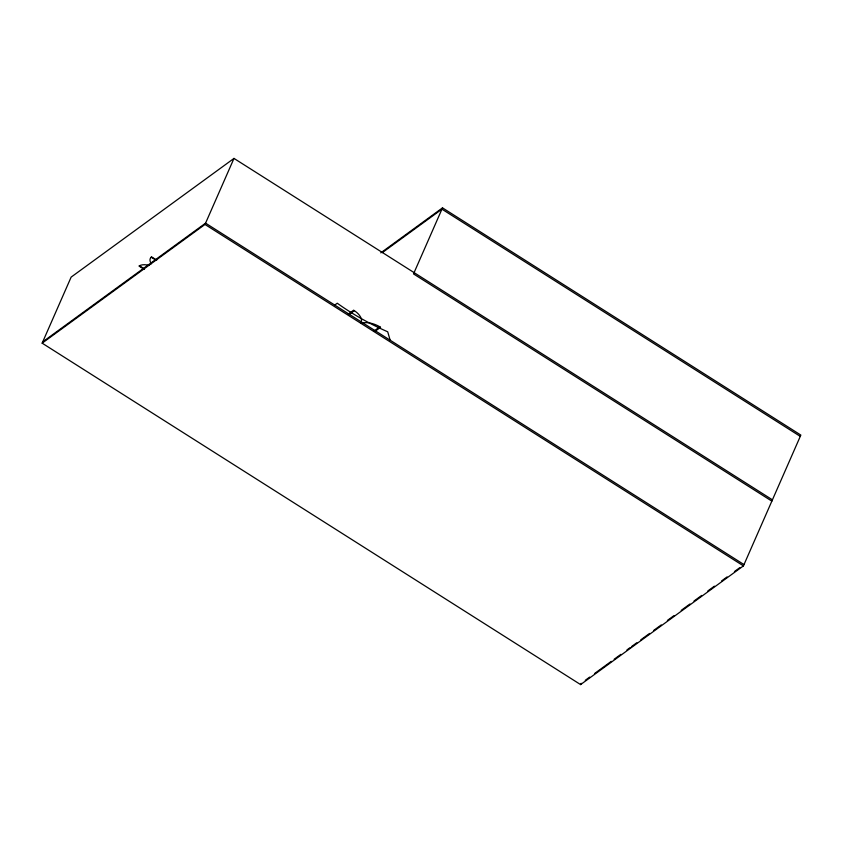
<?xml version="1.0" encoding="UTF-8"?>
<svg xmlns="http://www.w3.org/2000/svg" width="843" height="843" viewBox="0 0 843 843"><rect width="100%" height="100%" fill="white"/><g stroke="black" fill="none" stroke-linecap="round" stroke-linejoin="round"><path stroke-width="1.26" d="M380.783 252.868L442.512 207.863L800.85 435.083L743.431 565.885L580.595 684.59L42.15 343.164L71.139 277.115L233.985 158.41L772.43 499.836M42.15 343.164L204.997 224.449L233.985 158.41M442.512 207.863L413.523 273.912L771.861 501.132M580.595 684.59L581.164 683.294M42.719 341.868L205.566 223.153L744 564.589M382.343 252.605L441.943 209.159L800.281 436.379M334.745 305.071L337.263 303.238A149.896 76.755 23.7 0 0 387.706 331.794L390.161 340.214M347.969 314.313L353.639 310.182A16.46 8.43 23.7 0 1 360.899 322.795M348.717 314.787L354.387 310.656M374.176 330.93L379.845 326.81M374.924 331.415L380.593 327.284A16.46 8.43 23.7 0 0 361.573 323.227M585.274 680.301L589.678 677.087M594.515 673.568L599.647 669.816M600.321 669.331L611.301 661.323M614.157 659.247L620.87 654.347M626.929 649.932L630.121 647.603M631.47 646.623L636.823 642.724M640.764 639.848L649.574 633.43M653.536 630.532L661.27 624.905M667.371 620.448L674.021 615.601M681.207 610.364L689.964 603.978M693.979 601.048L701.661 595.453M707.814 590.964L714.411 586.159M721.65 580.88L727.098 576.907M734.422 571.565L739.775 567.666M204.997 224.449L743.431 565.885M156.714 260.118L151.603 256.873A13.72 7.029 23.7 0 0 151.308 263.775M151.182 257.178L156.292 260.424M139.432 265.745L144.543 268.991M144.121 269.296L139.011 266.061A13.72 7.029 23.7 0 1 149.116 265.376"/></g></svg>
